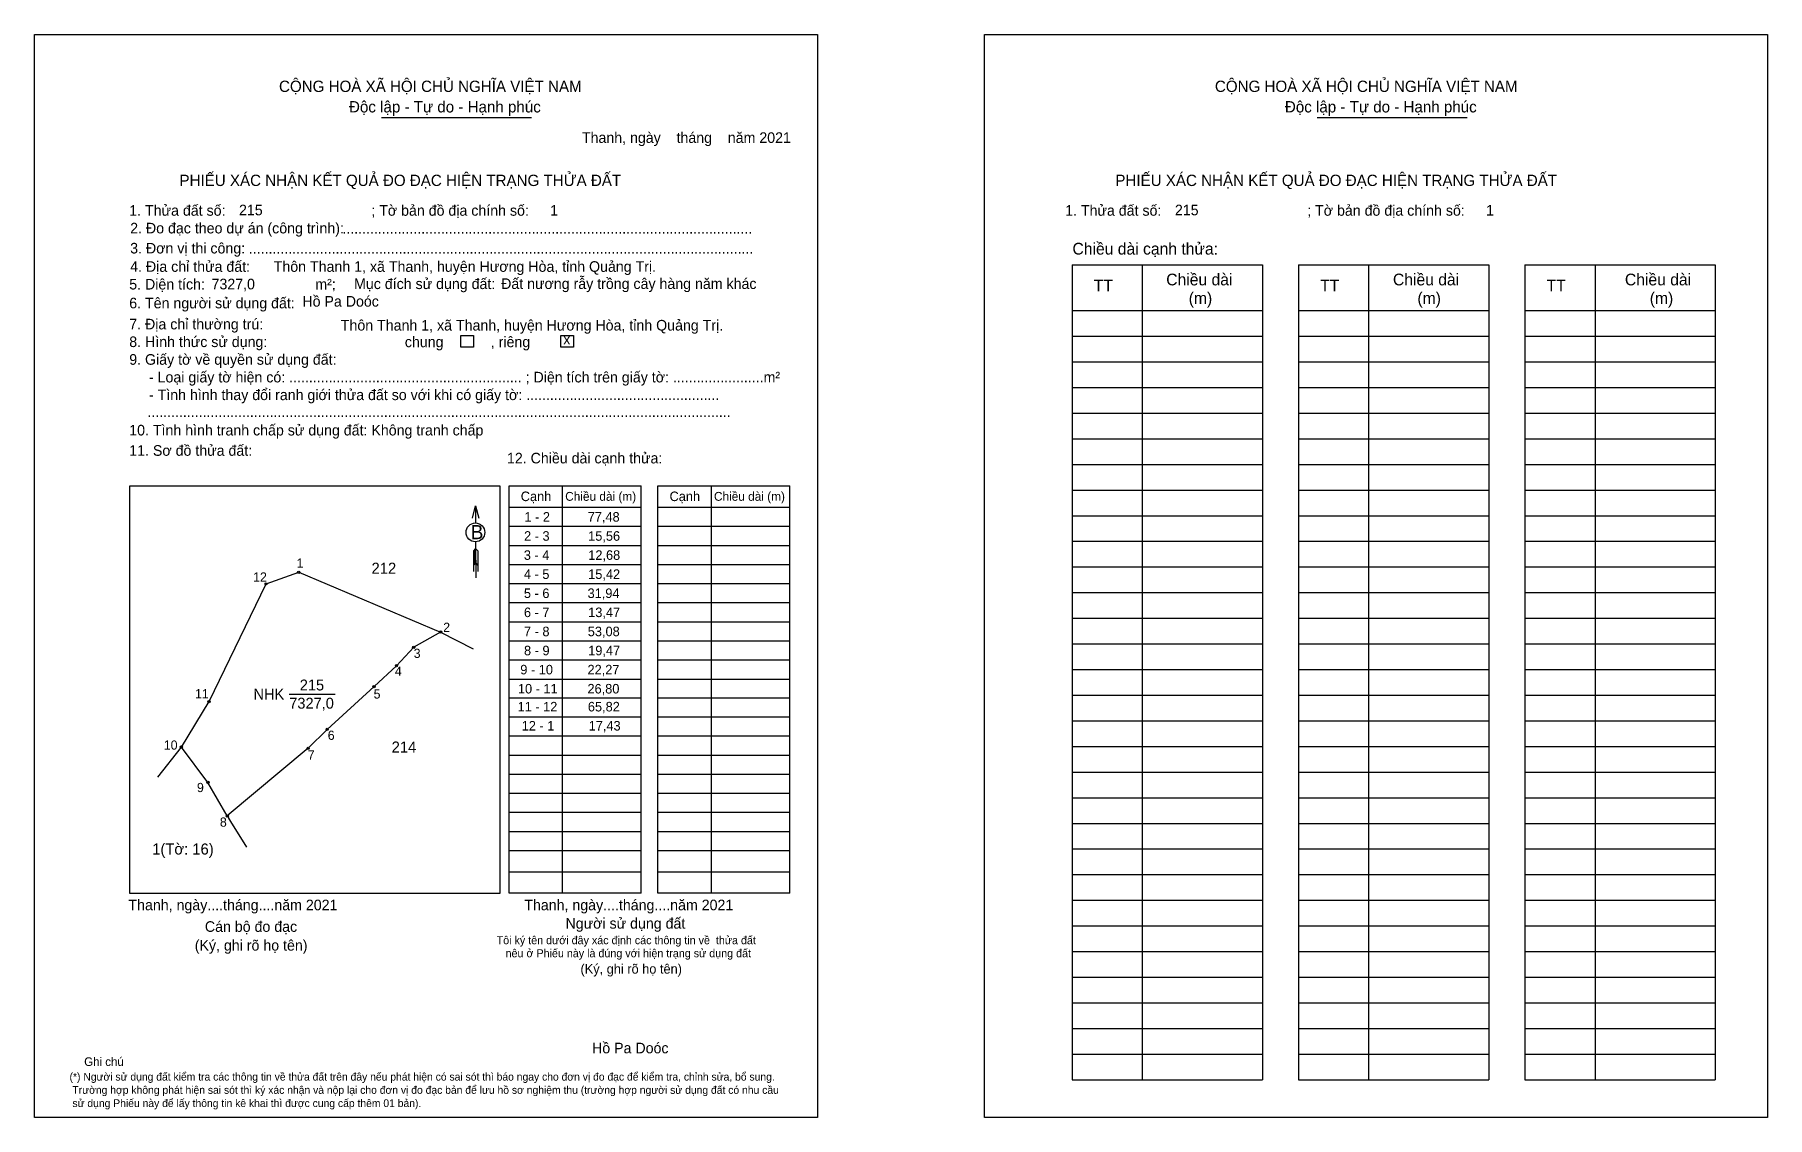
# Model space of a CAD drawing. Extents: x 545047 to 545919, y 1822837 to 1823382.
import ezdxf

# ---------------------------------------------------------------- set-up
doc = ezdxf.new("R2010")
doc.units = 0
for name, color, linetype in [('CanhThua', 7, 'Continuous'), ('kqddKhungInTrang1', 7, 'Continuous'), ('kqddKhungInTrang2', 7, 'Continuous'), ('kqddNoiDung', 7, 'Continuous'), ('kqddTemplate', 7, 'Continuous'), ('MocDinhThua', 7, 'Continuous'), ('NhanDiaChinhThua', 7, 'Continuous'), ('NhanTuCan', 7, 'Continuous'), ('RauThua', 7, 'Continuous'), ('SoHieuDinhThua', 7, 'Continuous')]:
    doc.layers.add(name, color=color, linetype=linetype)

msp = doc.modelspace()

# ---------------------------------------------------------------- linework, layer by layer
at = {"layer": 'CanhThua'}
for p, q in [((545163.46, 1823105.96), (545179.89, 1823111.78)), ((545179.89, 1823111.78), (545251.28, 1823081.69)), ((545134.76, 1823046.72), (545163.46, 1823105.96)), ((545251.28, 1823081.69), (545237.73, 1823074.03)), ((545237.73, 1823074.03), (545229.09, 1823064.76)), ((545229.09, 1823064.76), (545217.78, 1823054.27)), ((545217.78, 1823054.27), (545194.18, 1823032.74)), ((545120.8, 1823023.84), (545134.76, 1823046.72)), ((545194.18, 1823032.74), (545184.62, 1823023.24)), ((545134.19, 1823006.04), (545120.8, 1823023.84)), ((545184.62, 1823023.24), (545143.92, 1822989.17)), ((545143.92, 1822989.17), (545134.19, 1823006.04))]:
    msp.add_line(p, q, dxfattribs=at)
at = {"layer": 'kqddKhungInTrang1'}
msp.add_lwpolyline([(545046.97, 1823382.39), (545440.96, 1823382.39), (545440.96, 1822837.46), (545046.97, 1822837.46)], close=True, dxfattribs=at)
at = {"layer": 'kqddKhungInTrang2'}
msp.add_lwpolyline([(545525, 1823382.39), (545918.99, 1823382.39), (545918.99, 1822837.46), (545525, 1822837.46)], close=True, dxfattribs=at)
at = {"layer": 'kqddTemplate'}
for p, q in [((545221.48, 1823340.68), (545296.94, 1823340.68)), ((545692.49, 1823340.68), (545767.94, 1823340.68)), ((545569.11, 1823266.61), (545664.9, 1823266.61)), ((545569.11, 1823266.61), (545569.11, 1822856.38)), ((545604.36, 1823266.61), (545604.36, 1822856.38)), ((545664.9, 1823266.61), (545664.9, 1822856.38)), ((545683.05, 1823266.61), (545683.05, 1822856.38)), ((545683.05, 1823266.61), (545778.85, 1823266.61)), ((545718.31, 1823266.61), (545718.31, 1822856.38)), ((545778.85, 1823266.61), (545778.85, 1822856.38)), ((545797, 1823266.61), (545797, 1822856.38)), ((545797, 1823266.61), (545892.8, 1823266.61)), ((545832.26, 1823266.61), (545832.26, 1822856.38)), ((545892.8, 1823266.61), (545892.8, 1822856.38)), ((545569.11, 1823243.53), (545664.9, 1823243.53)), ((545683.05, 1823243.53), (545778.85, 1823243.53)), ((545797, 1823243.53), (545892.8, 1823243.53)), ((545569.11, 1823230.62), (545664.9, 1823230.62)), ((545683.05, 1823230.62), (545778.85, 1823230.62)), ((545797, 1823230.62), (545892.8, 1823230.62)), ((545569.11, 1823217.72), (545664.9, 1823217.72)), ((545683.05, 1823217.72), (545778.85, 1823217.72)), ((545797, 1823217.72), (545892.8, 1823217.72)), ((545569.11, 1823204.81), (545664.9, 1823204.81)), ((545683.05, 1823204.81), (545778.85, 1823204.81)), ((545797, 1823204.81), (545892.8, 1823204.81)), ((545569.11, 1823191.91), (545664.9, 1823191.91)), ((545683.05, 1823191.91), (545778.85, 1823191.91)), ((545797, 1823191.91), (545892.8, 1823191.91)), ((545569.11, 1823179), (545664.9, 1823179)), ((545683.05, 1823179), (545778.85, 1823179)), ((545797, 1823179), (545892.8, 1823179)), ((545569.11, 1823166.1), (545664.9, 1823166.1)), ((545683.05, 1823166.1), (545778.85, 1823166.1)), ((545797, 1823166.1), (545892.8, 1823166.1)), ((545285.79, 1823155.3), (545352.16, 1823155.3)), ((545285.79, 1822950.24), (545285.79, 1823155.3)), ((545312.49, 1823155.3), (545312.49, 1822950.24)), ((545352.16, 1822950.24), (545352.16, 1823155.3)), ((545360.66, 1823155.3), (545427.04, 1823155.3)), ((545360.66, 1822950.24), (545360.66, 1823155.3)), ((545387.36, 1823155.3), (545387.36, 1822950.24)), ((545427.04, 1822950.24), (545427.04, 1823155.3)), ((545569.11, 1823153.19), (545664.9, 1823153.19)), ((545683.05, 1823153.19), (545778.85, 1823153.19)), ((545797, 1823153.19), (545892.8, 1823153.19)), ((545268.89, 1823145.22), (545268.9, 1823136.62)), ((545285.79, 1823144.57), (545352.16, 1823144.57)), ((545360.66, 1823144.57), (545427.04, 1823144.57)), ((545569.11, 1823140.29), (545664.9, 1823140.29)), ((545683.05, 1823140.29), (545778.85, 1823140.29)), ((545797, 1823140.29), (545892.8, 1823140.29)), ((545285.79, 1823134.96), (545352.16, 1823134.96)), ((545360.66, 1823134.96), (545427.04, 1823134.96)), ((545268.92, 1823123.69), (545267.81, 1823122.63)), ((545268.92, 1823123.2), (545267.81, 1823122.14)), ((545268.92, 1823122.71), (545267.81, 1823121.65)), ((545267.81, 1823122.63), (545267.81, 1823112.25)), ((545268.92, 1823122.21), (545267.81, 1823121.16)), ((545268.92, 1823121.72), (545267.81, 1823120.67)), ((545268.92, 1823121.23), (545267.81, 1823120.17)), ((545268.93, 1823120.74), (545267.81, 1823119.68)), ((545268.93, 1823120.25), (545267.81, 1823119.19)), ((545268.93, 1823119.76), (545267.81, 1823118.7)), ((545268.93, 1823119.27), (545267.81, 1823118.21)), ((545268.91, 1823127.16), (545268.94, 1823109.05)), ((545268.92, 1823123.69), (545270.05, 1823122.63)), ((545270.05, 1823122.63), (545270.05, 1823112.25)), ((545285.79, 1823125.35), (545352.16, 1823125.35)), ((545360.66, 1823125.35), (545427.04, 1823125.35)), ((545569.11, 1823127.38), (545664.9, 1823127.38)), ((545683.05, 1823127.38), (545778.85, 1823127.38)), ((545797, 1823127.38), (545892.8, 1823127.38)), ((545268.93, 1823118.78), (545267.81, 1823117.72)), ((545268.93, 1823118.29), (545267.81, 1823117.22)), ((545268.93, 1823117.8), (545267.81, 1823116.73)), ((545268.93, 1823117.31), (545267.81, 1823116.24)), ((545268.93, 1823116.81), (545267.81, 1823115.75)), ((545268.93, 1823116.32), (545267.81, 1823115.26)), ((545268.93, 1823116.32), (545270.05, 1823115.26)), ((545285.79, 1823115.74), (545352.16, 1823115.74)), ((545360.66, 1823115.74), (545427.04, 1823115.74)), ((545569.11, 1823114.48), (545664.9, 1823114.48)), ((545683.05, 1823114.48), (545778.85, 1823114.48)), ((545797, 1823114.48), (545892.8, 1823114.48)), ((545285.79, 1823106.13), (545352.16, 1823106.13)), ((545360.66, 1823106.13), (545427.04, 1823106.13)), ((545285.79, 1823096.52), (545352.16, 1823096.52)), ((545360.66, 1823096.52), (545427.04, 1823096.52)), ((545569.11, 1823101.57), (545664.9, 1823101.57)), ((545683.05, 1823101.57), (545778.85, 1823101.57)), ((545797, 1823101.57), (545892.8, 1823101.57)), ((545285.79, 1823086.91), (545352.16, 1823086.91)), ((545360.66, 1823086.91), (545427.04, 1823086.91)), ((545569.11, 1823088.67), (545664.9, 1823088.67)), ((545683.05, 1823088.67), (545778.85, 1823088.67)), ((545797, 1823088.67), (545892.8, 1823088.67)), ((545285.79, 1823077.3), (545352.16, 1823077.3)), ((545360.66, 1823077.3), (545427.04, 1823077.3)), ((545569.11, 1823075.77), (545664.9, 1823075.77)), ((545683.05, 1823075.76), (545778.85, 1823075.76)), ((545797, 1823075.76), (545892.8, 1823075.76)), ((545285.79, 1823067.69), (545352.16, 1823067.69)), ((545360.66, 1823067.69), (545427.04, 1823067.69)), ((545285.79, 1823058.08), (545352.16, 1823058.08)), ((545360.66, 1823058.08), (545427.04, 1823058.08)), ((545569.11, 1823062.86), (545664.9, 1823062.86)), ((545683.05, 1823062.86), (545778.85, 1823062.86)), ((545797, 1823062.86), (545892.8, 1823062.86)), ((545569.11, 1823049.96), (545664.9, 1823049.96)), ((545683.05, 1823049.96), (545778.85, 1823049.96)), ((545797, 1823049.95), (545892.8, 1823049.95)), ((545352.16, 1823048.47), (545285.79, 1823048.47)), ((545427.04, 1823048.47), (545360.66, 1823048.47)), ((545352.16, 1823038.86), (545285.79, 1823038.86)), ((545427.04, 1823038.86), (545360.66, 1823038.86)), ((545569.11, 1823037.05), (545664.9, 1823037.05)), ((545683.05, 1823037.05), (545778.85, 1823037.05)), ((545797, 1823037.05), (545892.8, 1823037.05)), ((545352.16, 1823029.25), (545285.79, 1823029.25)), ((545427.04, 1823029.25), (545360.66, 1823029.25)), ((545569.11, 1823024.15), (545664.9, 1823024.15)), ((545683.05, 1823024.15), (545778.85, 1823024.15)), ((545797, 1823024.14), (545892.8, 1823024.14)), ((545352.16, 1823019.64), (545285.79, 1823019.64)), ((545427.04, 1823019.64), (545360.66, 1823019.64)), ((545352.16, 1823010.03), (545285.79, 1823010.03)), ((545427.04, 1823010.03), (545360.66, 1823010.03)), ((545569.11, 1823011.24), (545664.9, 1823011.24)), ((545683.05, 1823011.24), (545778.85, 1823011.24)), ((545797, 1823011.24), (545892.8, 1823011.24)), ((545352.16, 1823000.42), (545285.79, 1823000.42)), ((545427.04, 1823000.42), (545360.66, 1823000.42)), ((545569.11, 1822998.34), (545664.9, 1822998.34)), ((545683.05, 1822998.34), (545778.85, 1822998.34)), ((545797, 1822998.34), (545892.8, 1822998.34)), ((545352.16, 1822990.81), (545285.79, 1822990.81)), ((545427.04, 1822990.81), (545360.66, 1822990.81)), ((545352.16, 1822981.2), (545285.79, 1822981.2)), ((545427.04, 1822981.2), (545360.66, 1822981.2)), ((545569.11, 1822985.43), (545664.9, 1822985.43)), ((545683.05, 1822985.43), (545778.85, 1822985.43)), ((545797, 1822985.43), (545892.8, 1822985.43)), ((545352.16, 1822971.59), (545285.79, 1822971.59)), ((545427.04, 1822971.59), (545360.66, 1822971.59)), ((545569.11, 1822972.53), (545664.9, 1822972.53)), ((545683.05, 1822972.53), (545778.85, 1822972.53)), ((545797, 1822972.53), (545892.8, 1822972.53)), ((545352.16, 1822960.92), (545285.79, 1822960.92)), ((545427.04, 1822960.92), (545360.66, 1822960.92)), ((545569.11, 1822959.62), (545664.9, 1822959.62)), ((545683.05, 1822959.62), (545778.85, 1822959.62)), ((545797, 1822959.62), (545892.8, 1822959.62)), ((545352.16, 1822950.24), (545285.79, 1822950.24)), ((545427.04, 1822950.24), (545360.66, 1822950.24)), ((545569.11, 1822946.72), (545664.9, 1822946.72)), ((545683.05, 1822946.72), (545778.85, 1822946.72)), ((545797, 1822946.72), (545892.8, 1822946.72)), ((545569.11, 1822933.81), (545664.9, 1822933.81)), ((545683.05, 1822933.81), (545778.85, 1822933.81)), ((545797, 1822933.81), (545892.8, 1822933.81)), ((545569.11, 1822920.91), (545664.9, 1822920.91)), ((545683.05, 1822920.91), (545778.85, 1822920.91)), ((545797, 1822920.91), (545892.8, 1822920.91)), ((545569.11, 1822908), (545664.9, 1822908)), ((545683.05, 1822908), (545778.85, 1822908)), ((545797, 1822908), (545892.8, 1822908)), ((545569.11, 1822895.1), (545664.9, 1822895.1)), ((545683.05, 1822895.1), (545778.85, 1822895.1)), ((545797, 1822895.1), (545892.8, 1822895.1)), ((545569.11, 1822882.19), (545664.9, 1822882.19)), ((545683.05, 1822882.19), (545778.85, 1822882.19)), ((545797, 1822882.19), (545892.8, 1822882.19)), ((545569.11, 1822869.29), (545664.9, 1822869.29)), ((545683.05, 1822869.29), (545778.85, 1822869.29)), ((545797, 1822869.29), (545892.8, 1822869.29)), ((545569.11, 1822856.38), (545664.9, 1822856.38)), ((545683.05, 1822856.38), (545778.85, 1822856.38)), ((545797, 1822856.38), (545892.8, 1822856.38))]:
    msp.add_line(p, q, dxfattribs=at)
for points in [[(545261.42, 1823231.05), (545267.82, 1823231.05), (545267.82, 1823225.07), (545261.42, 1823225.07)], [(545311.83, 1823231.05), (545318.24, 1823231.05), (545318.24, 1823225.07), (545311.83, 1823225.07)], [(545094.91, 1823155.3), (545281.07, 1823155.3), (545281.07, 1822950.06), (545094.91, 1822950.06)]]:
    msp.add_lwpolyline(points, close=True, dxfattribs=at)
msp.add_lwpolyline([(545267.34, 1823138.99), (545268.89, 1823145.22), (545270.45, 1823139)], dxfattribs=at)
msp.add_circle((545268.79, 1823131.89), 4.73, dxfattribs=at)
at = {"layer": 'MocDinhThua'}
for centre in [(545179.89, 1823111.78), (545163.46, 1823105.96), (545251.28, 1823081.69), (545237.73, 1823074.03), (545229.09, 1823064.76), (545217.78, 1823054.27), (545134.76, 1823046.72), (545194.18, 1823032.74), (545120.8, 1823023.84), (545184.62, 1823023.24), (545134.19, 1823006.04), (545143.92, 1822989.17)]:
    msp.add_circle(centre, 0.557, dxfattribs=at)
at = {"layer": 'NhanDiaChinhThua'}
msp.add_line((545175.1, 1823050.48), (545198.19, 1823050.48), dxfattribs=at)
at = {"layer": 'RauThua'}
for p, q in [((545251.28, 1823081.69), (545267.73, 1823073.19)), ((545108.96, 1823008.71), (545120.8, 1823023.84)), ((545143.92, 1822989.17), (545145.58, 1822986.29)), ((545145.58, 1822986.29), (545153.54, 1822973.37))]:
    msp.add_line(p, q, dxfattribs=at)

# ---------------------------------------------------------------- texts
at = {"layer": 'kqddNoiDung'}
for s, height, p in [('Thanh, ngày    tháng    năm 2021  ', 5.3388, (545322.39, 1823327.9)), ('215', 5.339, (545149.82, 1823291.47)), ('1', 5.34, (545306.4, 1823291.3)), ('215', 5.339, (545620.83, 1823291.47)), ('1', 5.34, (545777.4, 1823291.3)), ('........................................................................................................', 5.33884, (545201.84, 1823282.26)), ('................................................................................................................................', 5.33884, (545154.76, 1823272.15)), ('7327,0', 5.339, (545135.99, 1823254.19)), ('Đất nương rẫy trồng cây hàng năm khác', 5.3388, (545281.74, 1823254.39)), ('Hồ Pa Doóc', 5.339, (545181.71, 1823245.5)), ('Thôn Thanh 1, xã Thanh, huyện Hương Hòa, tỉnh Quảng Trị.', 5.3388, (545201.06, 1823233.47)), ('x', 5.34, (545313.01, 1823226.46)), ('1 - 2', 4.805, (545293.46, 1823137.28)), ('77,48', 4.805, (545325.31, 1823137.28)), ('2 - 3', 4.805, (545293.27, 1823127.67)), ('15,56', 4.805, (545325.53, 1823127.67)), ('3 - 4', 4.805, (545293.16, 1823118.06)), ('12,68', 4.805, (545325.59, 1823118.06)), ('4 - 5', 4.805, (545293.19, 1823108.45)), ('15,42', 4.805, (545325.54, 1823108.45)), ('5 - 6', 4.805, (545293.2, 1823098.84)), ('31,94', 4.805, (545325.24, 1823098.84)), ('6 - 7', 4.805, (545293.21, 1823089.23)), ('13,47', 4.805, (545325.55, 1823089.23)), ('7 - 8', 4.805, (545293.23, 1823079.62)), ('53,08', 4.805, (545325.35, 1823079.62)), ('8 - 9', 4.805, (545293.26, 1823070.01)), ('19,47', 4.805, (545325.55, 1823070.01)), ('9 - 10', 4.805, (545291.39, 1823060.4)), ('22,27', 4.805, (545325.21, 1823060.4)), ('10 - 11', 4.805, (545290.2, 1823050.79)), ('26,80', 4.805, (545325.18, 1823050.79)), ('11 - 12', 4.805, (545290.03, 1823041.76)), ('65,82', 4.805, (545325.39, 1823041.76)), ('12 - 1', 4.805, (545292.09, 1823032.15)), ('17,43', 4.805, (545325.8, 1823032.15)), ('Thanh, ngày....tháng....năm 2021', 5.3388, (545094.18, 1822941.68)), ('Thanh, ngày....tháng....năm 2021', 5.3388, (545293.39, 1822941.68)), ('Hồ Pa Doóc', 5.339, (545327.49, 1822869.68))]:
    msp.add_text(s, height=height, dxfattribs=at).set_placement(p)
at = {"layer": 'kqddTemplate'}
for s, height, p in [('CỘNG HOÀ XÃ HỘI CHỦ NGHĨA VIỆT NAM', 5.6948, (545169.95, 1823353.54)), ('CỘNG HOÀ XÃ HỘI CHỦ NGHĨA VIỆT NAM', 5.6948, (545640.96, 1823353.54)), ('Độc lập - Tự do - Hạnh phúc', 5.6948, (545205.17, 1823343.24)), ('Độc lập - Tự do - Hạnh phúc', 5.6948, (545676.18, 1823343.24)), ('PHIẾU XÁC NHẬN KẾT QUẢ ĐO ĐẠC HIỆN TRẠNG THỬA ĐẤT', 5.6948, (545119.85, 1823306.21)), ('PHIẾU XÁC NHẬN KẾT QUẢ ĐO ĐẠC HIỆN TRẠNG THỬA ĐẤT', 5.6948, (545590.86, 1823306.21)), ('1. Thửa đất số:                                     ; Tờ bản đồ địa chính số:', 5.3388, (545094.58, 1823291.25)), ('1. Thửa đất số:                                     ; Tờ bản đồ địa chính số:', 5.3388, (545565.59, 1823291.25)), ('2. Đo đạc theo dự án (công trình): ', 5.3388, (545095.05, 1823282.35)), ('3. Đơn vị thi công: ', 5.3388, (545095.05, 1823272.25)), ('Chiều dài cạnh thửa:', 5.8993, (545569.27, 1823271.71)), ('4. Địa chỉ thửa đất:      Thôn Thanh 1, xã Thanh, huyện Hương Hòa, tỉnh Quảng Trị.', 5.3388, (545095.05, 1823263.02)), ('5. Diện tích:                            m²; ', 5.3388, (545094.58, 1823254.12)), ('Mục đích sử dụng đất:', 5.3388, (545207.73, 1823254.34)), ('TT', 5.899, (545579.99, 1823253.16)), ('Chiều dài', 5.899, (545616.46, 1823256.2)), ('TT', 5.899, (545693.94, 1823253.15)), ('Chiều dài', 5.899, (545730.57, 1823256.2)), ('TT', 5.899, (545807.89, 1823253.15)), ('Chiều dài', 5.899, (545847.31, 1823256.2)), ('6. Tên người sử dụng đất:', 5.3388, (545094.58, 1823244.63)), ('(m)', 5.899, (545627.78, 1823246.82)), ('(m)', 5.899, (545742.88, 1823246.82)), ('(m)', 5.899, (545859.8, 1823246.82)), ('7. Địa chỉ thường trú:', 5.3388, (545094.58, 1823234.04)), ('8. Hình thức sử dụng:', 5.3388, (545094.58, 1823225.15)), ('chung            , riêng', 5.3388, (545233.28, 1823225.09)), ('9. Giấy tờ về quyền sử dụng đất:', 5.3388, (545094.58, 1823216.25)), ('     - Loại giấy tờ hiện có: ........................................................... ; Diện tích trên giấy tờ: .......................m²', 5.33884, (545094.58, 1823207.35)), ('     - Tình hình thay đổi ranh giới thửa đất so với khi có giấy tờ: .................................................', 5.33884, (545094.58, 1823198.45)), ('....................................................................................................................................................', 5.33884, (545103.71, 1823190.01)), ('10. Tình hình tranh chấp sử dụng đất: Không tranh chấp', 5.3388, (545094.58, 1823180.66)), ('11. Sơ đồ thửa đất:', 5.3388, (545094.58, 1823170.43)), ('12. Chiều dài cạnh thửa:', 5.3388, (545284.67, 1823166.6)), ('Cạnh', 4.805, (545291.62, 1823147.62)), ('Chiều dài (m)', 4.449, (545313.98, 1823147.78)), ('Cạnh', 4.805, (545366.5, 1823147.62)), ('Chiều dài (m)', 4.449, (545388.86, 1823147.78)), ('B', 7.12, (545266.45, 1823128.46)), ('Cán bộ đo đạc', 5.3388, (545132.64, 1822930.82)), ('Người sử dụng đất', 5.3388, (545314.15, 1822932.43)), ('Tôi ký tên dưới đây xác định các thông tin về  thửa đất ', 4.0362, (545279.47, 1822924.6)), ('(Ký, ghi rõ họ tên)', 5.3388, (545127.55, 1822921.39)), ('nêu ở Phiếu này là đúng với hiện trạng sử dụng đất', 4.0362, (545283.97, 1822918.04)), ('(Ký, ghi rõ họ tên)', 4.805, (545321.67, 1822909.79)), ('Ghi chú', 4.324, (545071.89, 1822863.33)), ('(*) Người sử dụng đất kiểm tra các thông tin về thửa đất trên đây nếu phát hiện có sai sót thì báo ngay cho đơn vị đo đạc để kiểm tra, chỉnh sửa, bổ sung.', 3.89201, (545064.53, 1822855.96)), (' Trường hợp không phát hiện sai sót thì ký xác nhận và nộp lại cho đơn vị đo đạc bản để lưu hồ sơ nghiệm thu (trường hợp người sử dụng đất có nhu cầu', 3.89201, (545064.53, 1822849.3)), (' sử dụng Phiếu này để lấy thông tin kê khai thì được cung cấp thêm 01 bản).', 3.892, (545064.53, 1822842.64))]:
    msp.add_text(s, height=height, dxfattribs=at).set_placement(p)
at = {"layer": 'NhanDiaChinhThua'}
for s, p in [('NHK', (545157.08, 1823047.73)), ('215', (545180.4, 1823052.31)), ('7327,0', (545175.1, 1823043.16))]:
    msp.add_text(s, height=5.492, dxfattribs=at).set_placement(p)
at = {"layer": 'NhanTuCan'}
for s, p in [('212', (545216.51, 1823111.05)), ('214', (545226.63, 1823021.05)), ('1(Tờ: 16)', (545106.14, 1822969.74))]:
    msp.add_text(s, height=5.567, dxfattribs=at).set_placement(p)
at = {"layer": 'SoHieuDinhThua'}
for s, p in [('12', (545156.93, 1823107.1)), ('1', (545178.82, 1823114.1)), ('2', (545252.59, 1823081.77)), ('3', (545237.73, 1823068.68)), ('4', (545228.26, 1823059.69)), ('11', (545127.68, 1823048.37)), ('5', (545217.57, 1823048.24)), ('6', (545194.48, 1823027.45)), ('10', (545111.98, 1823022.52)), ('7', (545184.39, 1823017.49)), ('9', (545128.66, 1823001.16)), ('8', (545140.21, 1822983.74))]:
    msp.add_text(s, height=4.64, dxfattribs=at).set_placement(p)

doc.saveas('drawing.dxf')
